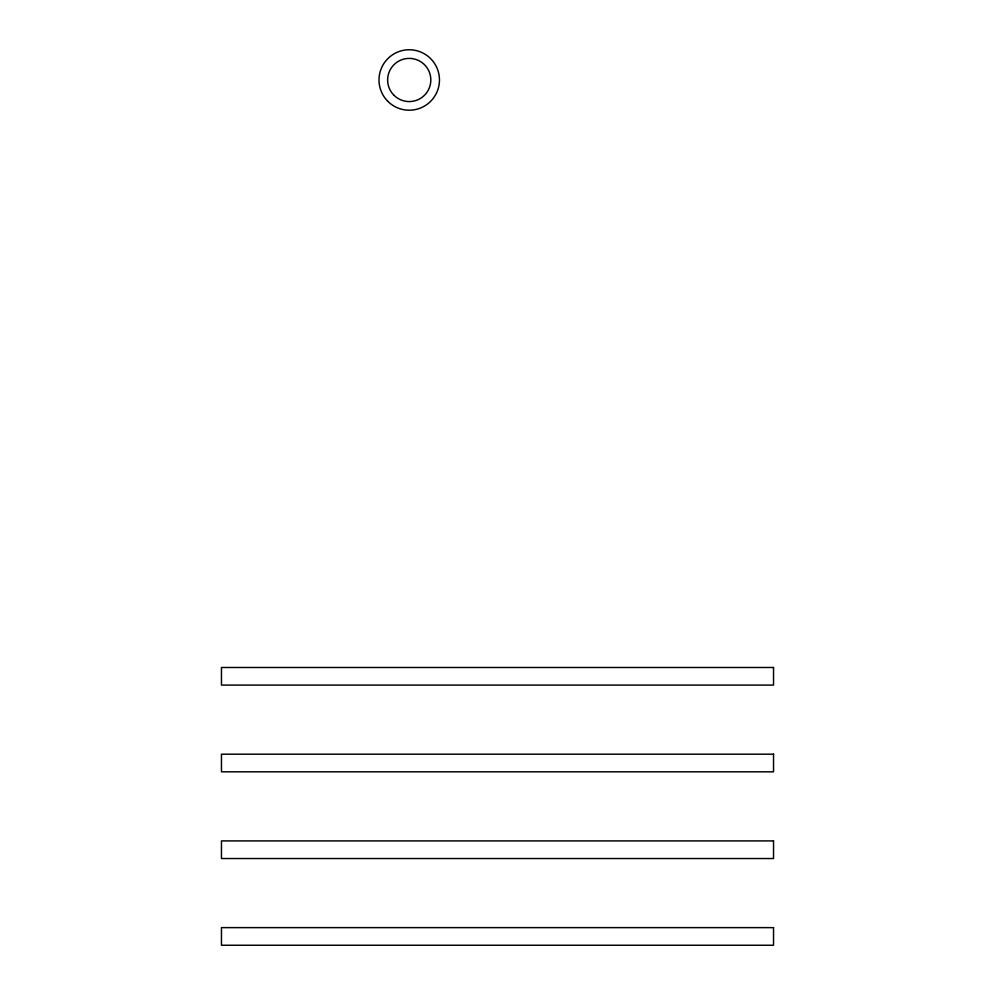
<?xml version="1.0" encoding="UTF-8"?>
<svg xmlns="http://www.w3.org/2000/svg" width="995" height="995" viewBox="0 0 995 995"><rect width="100%" height="100%" fill="white"/><g stroke="black" fill="none" stroke-linecap="round" stroke-linejoin="round"><path stroke-width="1.49" d="M773.538 667.483L221.462 667.483L221.462 685.095L773.538 685.095L773.538 667.483M773.538 754.198L221.462 754.198L221.462 771.821L773.538 771.821L773.538 754.198M773.538 840.912L221.462 840.912L221.462 858.536L773.538 858.536L773.538 840.912M773.538 927.626L221.462 927.626L221.462 945.25L773.538 945.25L773.538 927.626M393.958 95.246A21.591 21.591 0 0 0 430.089 85.57A21.591 21.591 0 0 0 403.634 59.128A21.591 21.591 0 0 0 393.958 95.246M387.851 101.353A30.236 30.236 0 0 0 438.434 87.809A30.236 30.236 0 0 0 401.408 50.782A30.236 30.236 0 0 0 387.851 101.353"/></g></svg>
